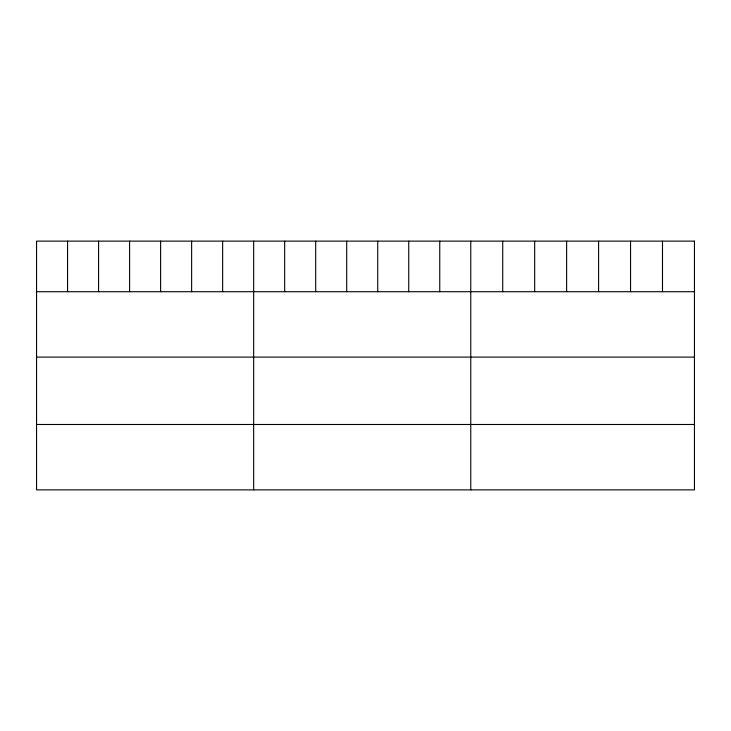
<?xml version="1.0" encoding="UTF-8"?>
<svg xmlns="http://www.w3.org/2000/svg" width="731" height="731" viewBox="0 0 731 731"><rect width="100%" height="100%" fill="white"/><g stroke="black" fill="none" stroke-linecap="round" stroke-linejoin="round"><path stroke-width="1.1" d="M36.55 291.715L694.45 291.715M36.55 357.103L694.45 357.103M36.55 424.483L694.45 424.483M662.496 241.129L662.496 291.715M630.542 241.129L630.542 291.715M598.588 241.129L598.588 291.715M566.626 241.129L566.626 291.715M534.672 241.129L534.672 291.715M502.718 241.129L502.718 291.715M470.764 241.129L470.764 489.871M439.751 241.129L439.751 291.715M408.73 241.129L408.73 291.715M377.717 241.129L377.717 291.715M346.704 241.129L346.704 291.715M315.691 241.129L315.691 291.715M284.67 241.129L284.67 291.715M253.657 241.129L253.657 489.871M222.644 241.129L222.644 291.715M191.623 241.129L191.623 291.715M160.61 241.129L160.61 291.715M129.597 241.129L129.597 291.715M98.584 241.129L98.584 291.715M67.563 241.129L67.563 291.715M694.45 241.129L36.55 241.129L36.55 489.871L694.45 489.871L694.45 241.129"/></g></svg>
